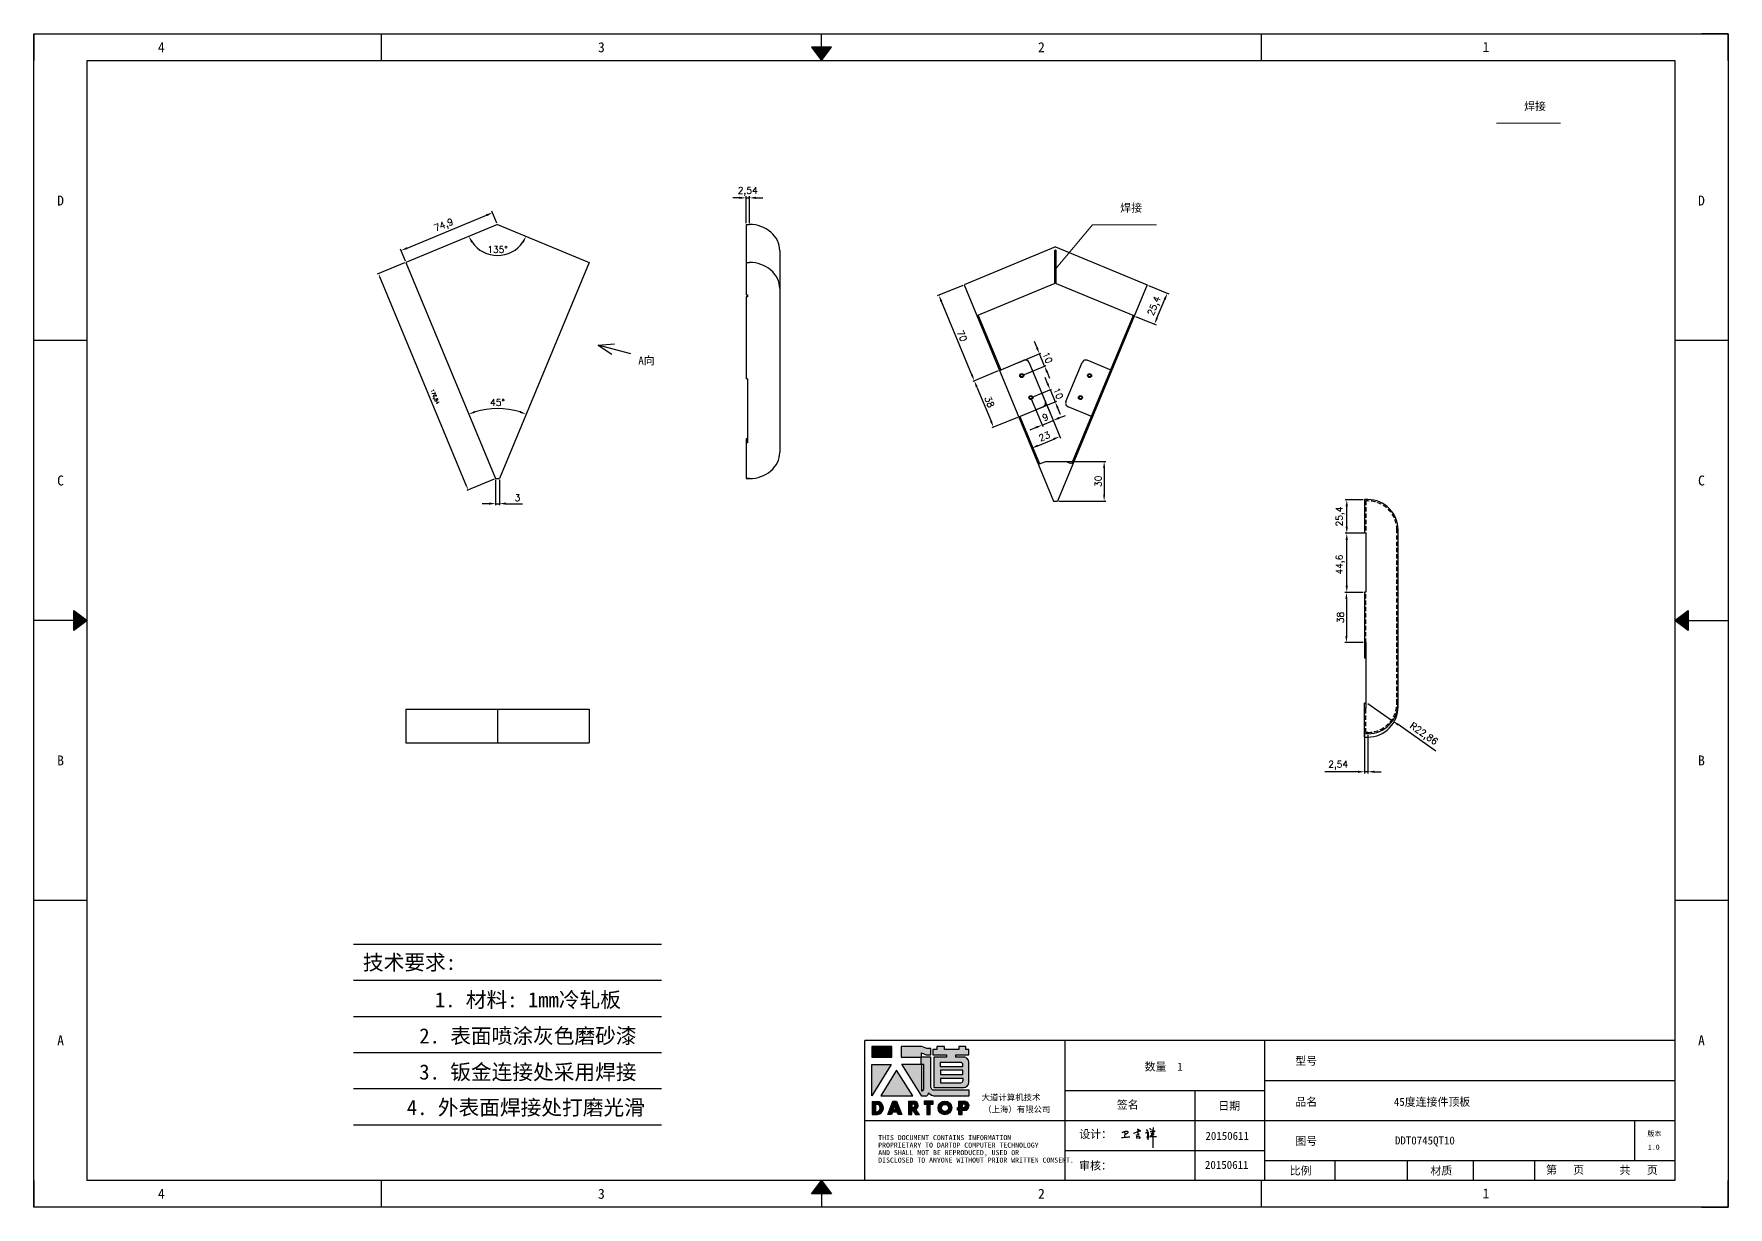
# Model space of a CAD drawing. Header units: millimetres. Extents: x -32103 to 8419, y 14505 to 33139.
# Drawn here: x -3985 to -2706, y 17482 to 18368 of the extents above; entities that cross this region are included whole.
import ezdxf
from ezdxf.enums import TextEntityAlignment as Align

# ---------------------------------------------------------------- set-up
doc = ezdxf.new("R2010")
doc.units = ezdxf.units.MM
doc.linetypes.add('DOT', pattern=[0.25, 0, -0.25])
doc.linetypes.add('HIDDEN2', pattern=[4.7625, 3.175, -1.5875])
for name, color, linetype in [('4', 7, 'Continuous'), ('hidden', 3, 'HIDDEN2'), ('print', 30, 'Continuous')]:
    doc.layers.add(name, color=color, linetype=linetype)
doc.layers.add('dim', color=2, linetype='Continuous', lineweight=9)
doc.styles.add('Dartop', font='')
doc.styles.add('HZ', font='')
doc.styles.add('hzHT', font='simhei.ttf')
doc.styles.get("Standard").update_dxf_attribs({"font": 'txt', "bigfont": 'gbcbig.shx'})
doc.styles.get('Dartop').set_extended_font_data('FangSong_GB2312')
doc.styles.get('HZ').set_extended_font_data('SimSun')
doc.dimstyles.new('0.5small', dxfattribs={"dimtxt": 2.5, "dimasz": 2.5, "dimexe": 1, "dimexo": 1, "dimgap": 2, "dimtad": 1, "dimtxsty": 'Standard', "dimcen": 2.5, "dimadec": 0, "dimazin": 0, "dimtfac": 1, "dimtmove": 0, "dimatfit": 3, "dimfxl": 0, "dimarcsym": 0})
doc.dimstyles.new('small', dxfattribs={"dimtxt": 5, "dimasz": 5, "dimexe": 1.25, "dimexo": 1, "dimgap": 2, "dimtad": 1, "dimtxsty": 'Standard', "dimcen": 2.5, "dimadec": 0, "dimazin": 0, "dimtfac": 1, "dimtmove": 0, "dimatfit": 3, "dimfxl": 0, "dimarcsym": 0})

# ---------------------------------------------------------------- blocks, each defined once
blk = doc.blocks.new('*U5')
at = {"color": 254, "linetype": 'Continuous', "extrusion": (0, 0, -1)}
for points in [[(-17, 0.333), (-16.812, 0.25), (-17, 0.5)], [(-17, 0.333), (-17.188, 0.25), (-16.812, 0.25)], [(-17, 0.333), (-17, 0.5), (-17.188, 0.25)]]:
    blk.add_solid(points, dxfattribs=at)
blk = doc.blocks.new('*U4')
at = {"color": 254, "linetype": 'Continuous', "extrusion": (0, 0, -1)}
for points in [[(-33.167, 11), (-33, 11), (-33.25, 11.188)], [(-33.167, 11), (-33.25, 11.188), (-33.25, 10.812)], [(-33.167, 11), (-33.25, 10.812), (-33, 11)]]:
    blk.add_solid(points, dxfattribs=at)
blk = doc.blocks.new('*U6')
at = {"color": 254, "linetype": 'Continuous'}
for points in [[(17, 21.667), (17.188, 21.75), (16.812, 21.75)], [(17, 21.667), (16.812, 21.75), (17, 21.5)], [(17, 21.667), (17, 21.5), (17.188, 21.75)]]:
    blk.add_solid(points, dxfattribs=at)
blk = doc.blocks.new('*U3')
at = {"color": 254, "linetype": 'Continuous', "extrusion": (0, 0, -1)}
for points in [[(-0.833, 11), (-0.75, 10.812), (-0.75, 11.188)], [(-0.833, 11), (-0.75, 11.188), (-1, 11)], [(-0.833, 11), (-1, 11), (-0.75, 10.812)]]:
    blk.add_solid(points, dxfattribs=at)
blk = doc.blocks.new('dadao')
for p, q in [((48, 19.2), (44.9, 10.4)), ((44.9, 10.4), (51.2, 10.4)), ((51.2, 10.4), (48, 19.2))]:
    blk.add_line(p, q)
for points in [[(41.8, 121.6), (41.8, 143.7), (-0.4, 143.7), (-0.4, 121.6), (41.8, 121.6)], [(104.8, 122), (104.8, 130.3), (114.1, 126.3), (124.2, 126.3), (124.2, 139.6), (115.9, 139.6), (105.1, 143.9), (61.5, 143.9)], [(61.7, 144), (61.7, 121.3), (103.9, 121.3)], [(113.4, 38.7), (105.1, 38.7), (63, 106.5), (103.9, 106.5), (103.9, 120.9), (103.9, 121.3)], [(109.7, 53.6), (109.7, 106.2), (104.3, 106.2), (104.3, 50.4), (106.6, 50.4)], [(144.6, 94.4), (144.6, 84.8), (192, 84.8), (192, 94.1), (144.9, 94.1)], [(120.2, 45), (119.5, 45), (119.5, 44.6)], [(0, 28), (0, 0), (11.8, 0)], [(0.1, 28), (14, 28)], [(7.1, 21.8), (7.1, 6.1), (12, 6.1)], [(7.1, 21.8), (11.4, 21.8)], [(76.8, 28.2), (76.8, 0), (84.1, 0), (84.1, 11.1), (91.6, -0.1), (100.3, -0.1), (91.7, 11.1)], [(76.8, 28.2), (90.6, 28.2)], [(84, 22.7), (84, 15.3), (87.2, 15.3)], [(84, 22.7), (87.3, 22.7)], [(183.7, 0), (183.7, 9.6), (180.6, 9.6), (180.6, 14.9), (183.8, 14.9), (183.8, 28.1), (196.1, 28.1), (196.5, 28.1)], [(183.7, 0), (190.9, 0), (190.9, 9.6), (198.8, 9.6)], [(194.9, 22.3), (190.8, 22.3), (190.8, 15), (194.4, 15)]]:
    blk.add_lwpolyline(points)
blk.add_lwpolyline([(137.1, 144.2), (137.1, 137.9), (128.3, 137.9), (128.3, 126.5), (157.3, 126.5), (157.3, 121.5), (130.3, 121.5), (130.3, 57.5), (194.4, 57.5, 0.414214), (204.4, 67.5), (204.4, 111.3, 0.414214), (194.4, 121.3), (177.5, 121.3), (177.5, 126.3), (204.7, 126.3), (204.7, 137.7), (198.2, 137.7), (198.2, 143.9), (183.3, 143.9), (183.3, 138), (153, 138), (153, 144.2), (137.1, 144.2)], format="xyb", close=True)
for points in [[(104.8, 122), (123.4, 122), (123.4, 60, 0.414214), (131.4, 52), (204.8, 52), (204.8, 39.1), (131.7, 39.1)], [(144.3, 110.8), (144.3, 101.8), (192.3, 101.8), (192.3, 105.5, 0.414214), (187.3, 110.5), (144.3, 110.5)], [(144.6, 77), (144.6, 67.5), (187.6, 67.5, 0.414214), (192.6, 72.5), (192.6, 76.4), (144.6, 76.4)]]:
    blk.add_lwpolyline(points, format="xyb")
for points in [[(-0.3, 106.2), (40.4, 106.2), (-0.3, 39.7), (-0.3, 106.2)], [(51.7, 94.1), (18.4, 39.3), (86.2, 39.3)], [(43.8, 28.2), (51.8, 28.2), (62.6, -0.1), (55, -0.1), (53.2, 5), (42.9, 5), (41.1, 0), (33.6, 0)], [(110, 28.1), (110, 21.9), (116, 21.9), (116, -0.1), (123.2, -0.1), (123.2, 22), (129.2, 22), (129.2, 28.1), (110, 28.1)]]:
    blk.add_lwpolyline(points, close=True)
for radius in [14.5, 7.44]:
    blk.add_circle((154.2, 14.2), radius)
for centre, radius, start, end in [((99.2, 60.7), 12.6, 305.6399, 325.969), ((111.6, 46.7), 8.19, 282.9811, 347.6627), ((136, 61.7), 22.9, 226.7358, 259.3209), ((8.5, 13.9), 8.49, 294.2143, 69.7177), ((9.6, 14.2), 14.4, 278.6604, 72.3203), ((86.4, 19), 3.8, 282.527, 76.7196), ((88.6, 19.4), 8.95, 290.6073, 77.2124), ((193.7, 18.7), 3.8, 280.9891, 72.5513), ((195.7, 18.6), 9.51, 288.8959, 85.2442)]:
    blk.add_arc(centre, radius, start, end)
blk = doc.blocks.new('h')
for p, q in [((20768.1, -2360.9), (20773, -2359.1)), ((20769.5, -2366.9), (20769.8, -2370.6)), ((20769.8, -2370.6), (20770.9, -2378)), ((20770.9, -2378), (20771.5, -2370.6)), ((20772.4, -2369.3), (20774.9, -2367.8)), ((20773, -2359.1), (20784.1, -2355.2)), ((20773.3, -2331.8), (20775.3, -2338.7)), ((20789.1, -2340.9), (20773.5, -2331.9)), ((20775.3, -2338.7), (20775.6, -2351.2)), ((20775.6, -2351.2), (20775.5, -2357.3)), ((20782.2, -2369.2), (20780, -2377.1)), ((20780, -2377.1), (20788.3, -2371.3)), ((20780.1, -2366.4), (20780.8, -2366.4)), ((20781.9, -2367.4), (20782.2, -2369.2)), ((20845.7, -2343.5), (20848.4, -2353)), ((20848.9, -2370.3), (20847.9, -2424)), ((20848.4, -2353), (20848.9, -2370.3))]:
    blk.add_line(p, q)
for points in [[(20696.6, -2372.4, 0.002073), (20710.6, -2371.9, 0.016137), (20719.6, -2371.3, 0.008314), (20736.9, -2369.3)], [(20699.1, -2348.2, -0.029745), (20704.6, -2345.4, -0.046842), (20708.4, -2344.2, -0.00919), (20714.3, -2343, -0.018517), (20717.2, -2342.5, -0.037841), (20720.3, -2342.4, -0.039541), (20723.2, -2342.8, -0.149785), (20726, -2344.3, -0.204935), (20726.9, -2346.6, -0.074872), (20726.5, -2348.3, -0.061615), (20725.6, -2350.3, -0.034204), (20723.8, -2352.6, -0.045776), (20722.3, -2354.1, -0.054985), (20720.4, -2355.3, -0.036348), (20717.3, -2356.5, -0.067752), (20715.7, -2356.8, -0.043553), (20713.2, -2356.7)], [(20755, -2351.9, -0.024077), (20759.9, -2350.1, -0.013147), (20768.7, -2346.5, -0.00522), (20775.4, -2344.1, -0.018517), (20777.3, -2343.4, -0.008274), (20786.3, -2341, -0.039541), (20788.3, -2340.8, -0.079216), (20789.4, -2341, -0.204935)], [(20813.5, -2350.1, 0.007348), (20815.9, -2348.7, 0.008421), (20818, -2347.3, 0.009459), (20819.7, -2346.2, -0.016325), (20820.7, -2345.5, -0.173771), (20821.8, -2345.3, -0.085159), (20823.9, -2346, -0.125883), (20826, -2347.9, -0.160659), (20826.6, -2350.1, -0.010447), (20826.5, -2352.3, -0.008247), (20826.2, -2355.1, -0.002698), (20825.3, -2374, 0.001562), (20823.9, -2383.7, 0.016137)], [(20816.8, -2335, -0.053561), (20819.6, -2336.1, -0.075272), (20821.3, -2337.3, -0.005295), (20822.5, -2338.5, -0.009337), (20823.1, -2339.1, -0.026146), (20823.7, -2339.8, -0.016644), (20824.5, -2340.9)], [(20832.1, -2329.2, -0.053561), (20834.9, -2330.3, -0.075272), (20836.7, -2331.5, -0.005295), (20837.8, -2332.6, -0.009337), (20838.5, -2333.3, -0.026146), (20839, -2334, -0.016644), (20839.8, -2335.1)], [(20836, -2343.7, -0.02797), (20842.1, -2342.6, -0.048868), (20845.6, -2342.2, -0.00919), (20851.1, -2341.4, -0.018517), (20853.9, -2341.1, -0.037841), (20856.7, -2341.2, -0.039541), (20859.4, -2341.6, -0.018282), (20840.6, -2354.7, -0.000937)], [(20847.6, -2340.2, 0.021784), (20849.6, -2335.9, 0.028296), (20850.8, -2332.4, 0.008136), (20851.9, -2328.2, 0.028913), (20852.2, -2327, 0.08193), (20852.1, -2325.9, 0.075058), (20851.7, -2324.7, 0.275043)]]:
    blk.add_lwpolyline(points, format="xyb")
for points in [[(20711.3, -2343.5), (20711.3, -2343.5), (20711.5, -2355.8), (20710.7, -2368), (20710.6, -2371.9)], [(20821.5, -2350.6), (20822.4, -2359.2), (20822.2, -2364.9), (20821.7, -2369), (20821.3, -2376.3), (20823.6, -2368.5), (20827.2, -2366.3), (20829.5, -2366.3)], [(20840.6, -2354.7), (20850, -2354.7), (20855, -2354.3), (20845.9, -2361.1), (20840.5, -2364), (20833, -2367.5), (20863.2, -2367.4), (20865.9, -2367.3)]]:
    blk.add_lwpolyline(points)
for centre, radius, start, end in [((20773.7, -2371.2), 2.3, 121.9907, 163.60158), ((20787.5, -2406), 40.3, 100.61827, 108.24823), ((20780.8, -2367.6), 1.15, 9.4675, 90)]:
    blk.add_arc(centre, radius, start, end)
blk = doc.blocks.new('*D9')
at = {"layer": 'Defpoints', "color": 0}
for p in [(-2977.7, 17862.6), (-2959, 17849.4)]:
    blk.add_point(p, dxfattribs=at)
at = {"layer": 'dim', "color": 0, "lineweight": -2}
for p, q in [((-2977.7, 17862.6), (-2959, 17849.4)), ((-2926.3, 17826.6), (-2954.9, 17846.6))]:
    blk.add_line(p, q, dxfattribs=at)
at = {"layer": 'dim', "color": 0}
blk.add_solid([(-2954.4, 17847.2), (-2955.3, 17845.9), (-2959, 17849.4)], dxfattribs=at)
at = {"layer": 'dim', "color": 0, "insert": (-2935.7, 17839.2), "char_height": 5, "attachment_point": 5, "rotation": 324.9737}
blk.add_mtext('R22,86', dxfattribs=at)
blk = doc.blocks.new('*D10')
at = {"layer": 'Defpoints', "color": 0}
for p in [(-2980.2, 17839.7), (-2977.7, 17839.7), (-2980.2, 17811)]:
    blk.add_point(p, dxfattribs=at)
at = {"layer": 'dim', "color": 0, "lineweight": -2}
for p, q in [((-2980.2, 17838.7), (-2980.2, 17809.7)), ((-2977.7, 17838.7), (-2977.7, 17809.7)), ((-2985.2, 17811), (-3010.1, 17811)), ((-2977.7, 17811), (-2980.2, 17811)), ((-2972.7, 17811), (-2967.7, 17811))]:
    blk.add_line(p, q, dxfattribs=at)
at = {"layer": 'dim', "color": 0}
for points in [[(-2985.2, 17811.8), (-2985.2, 17810.1), (-2980.2, 17811)], [(-2972.7, 17811.8), (-2972.7, 17810.1), (-2977.7, 17811)]]:
    blk.add_solid(points, dxfattribs=at)
at = {"layer": 'dim', "color": 0, "insert": (-3000.1, 17815.9), "char_height": 5, "attachment_point": 5}
blk.add_mtext('2,54', dxfattribs=at)
blk = doc.blocks.new('*D11')
at = {"layer": 'Defpoints', "color": 0}
for p in [(-3444.8, 18244.5), (-3447.4, 18224.4), (-3444.8, 18224.4)]:
    blk.add_point(p, dxfattribs=at)
at = {"layer": 'dim', "color": 0, "lineweight": -2}
for p, q in [((-3452.4, 18244.5), (-3457.4, 18244.5)), ((-3447.4, 18225.4), (-3447.4, 18245.8)), ((-3447.4, 18244.5), (-3444.8, 18244.5)), ((-3444.8, 18225.4), (-3444.8, 18245.8)), ((-3439.8, 18244.5), (-3434.8, 18244.5))]:
    blk.add_line(p, q, dxfattribs=at)
at = {"layer": 'dim', "color": 0}
for points in [[(-3452.4, 18245.4), (-3452.4, 18243.7), (-3447.4, 18244.5)], [(-3439.8, 18245.4), (-3439.8, 18243.7), (-3444.8, 18244.5)]]:
    blk.add_solid(points, dxfattribs=at)
at = {"layer": 'dim', "color": 0, "insert": (-3446.1, 18249.4), "char_height": 5, "attachment_point": 5}
blk.add_mtext('2,54', dxfattribs=at)
blk = doc.blocks.new('*D138')
at = {"layer": 'Defpoints', "color": 0}
for p in [(-3725, 18187.2), (-3704.3, 18195.8), (-3636.6, 18032.4)]:
    blk.add_point(p, dxfattribs=at)
at = {"layer": 'dim', "color": 0, "lineweight": -2}
for p, q in [((-3705.3, 18195.4), (-3725.9, 18186.9)), ((-3658.2, 18026.2), (-3724, 18184.9)), ((-3637.6, 18032), (-3658.2, 18023.5))]:
    blk.add_line(p, q, dxfattribs=at)
at = {"layer": 'dim', "color": 0}
for points in [[(-3723.6, 18185.1), (-3724.4, 18184.8), (-3725, 18187.2)], [(-3657.8, 18026.3), (-3658.6, 18026), (-3657.3, 18023.9)]]:
    blk.add_solid(points, dxfattribs=at)
at = {"layer": 'dim', "color": 0, "insert": (-3682.7, 18094.3), "char_height": 2.5, "attachment_point": 5, "rotation": 292.5071}
blk.add_mtext('176,84', dxfattribs=at)
blk = doc.blocks.new('*D181')
at = {"layer": 'Defpoints', "color": 0}
for p in [(-3638.8, 18233.3), (-3635.1, 18224.4), (-3704.3, 18195.8)]:
    blk.add_point(p, dxfattribs=at)
at = {"layer": 'dim', "color": 0, "lineweight": -2}
for p, q in [((-3703.4, 18206.6), (-3643.4, 18231.4)), ((-3635.5, 18225.4), (-3639.3, 18234.5)), ((-3704.7, 18196.7), (-3708.5, 18205.8))]:
    blk.add_line(p, q, dxfattribs=at)
at = {"layer": 'dim', "color": 0}
for points in [[(-3643.8, 18232.2), (-3643.1, 18230.6), (-3638.8, 18233.3)], [(-3703.7, 18207.3), (-3703.1, 18205.8), (-3708, 18204.7)]]:
    blk.add_solid(points, dxfattribs=at)
at = {"layer": 'dim', "color": 0, "insert": (-3675.5, 18223.5), "char_height": 5, "attachment_point": 5, "rotation": 22.5}
blk.add_mtext('74,9', dxfattribs=at)
blk = doc.blocks.new('*D182')
at = {"layer": 'Defpoints', "color": 0}
for p in [(-3636.6, 18032.4), (-3633.6, 18032.4), (-3633.6, 18013.5)]:
    blk.add_point(p, dxfattribs=at)
at = {"layer": 'dim', "color": 0, "lineweight": -2}
for p, q in [((-3636.6, 18031.4), (-3636.6, 18012.3)), ((-3633.6, 18031.4), (-3633.6, 18012.3)), ((-3641.6, 18013.5), (-3646.6, 18013.5)), ((-3636.6, 18013.5), (-3633.6, 18013.5)), ((-3628.6, 18013.5), (-3616.3, 18013.5))]:
    blk.add_line(p, q, dxfattribs=at)
at = {"layer": 'dim', "color": 0}
for points in [[(-3641.6, 18014.4), (-3641.6, 18012.7), (-3636.6, 18013.5)], [(-3628.6, 18014.4), (-3628.6, 18012.7), (-3633.6, 18013.5)]]:
    blk.add_solid(points, dxfattribs=at)
at = {"layer": 'dim', "color": 0, "insert": (-3620, 18018), "char_height": 5, "attachment_point": 5}
blk.add_mtext('3', dxfattribs=at)
blk = doc.blocks.new('*D183')
at = {"layer": 'Defpoints', "color": 0}
for p in [(-2993.6, 18016.5), (-2980.2, 18016.5), (-2980.2, 17991.1)]:
    blk.add_point(p, dxfattribs=at)
at = {"layer": 'dim', "color": 0, "lineweight": -2}
for p, q in [((-2981.2, 18016.5), (-2994.9, 18016.5)), ((-2993.6, 17996.1), (-2993.6, 18011.5)), ((-2981.2, 17991.1), (-2994.9, 17991.1))]:
    blk.add_line(p, q, dxfattribs=at)
at = {"layer": 'dim', "color": 0}
for points in [[(-2994.5, 18011.5), (-2992.8, 18011.5), (-2993.6, 18016.5)], [(-2994.5, 17996.1), (-2992.8, 17996.1), (-2993.6, 17991.1)]]:
    blk.add_solid(points, dxfattribs=at)
at = {"layer": 'dim', "color": 0, "insert": (-2998.5, 18003.8), "char_height": 5, "attachment_point": 5, "rotation": 90}
blk.add_mtext('25,4', dxfattribs=at)
blk = doc.blocks.new('*D184')
at = {"layer": 'Defpoints', "color": 0}
for p in [(-2993.6, 17991.1), (-2979.7, 17991.1), (-2980.2, 17946.5)]:
    blk.add_point(p, dxfattribs=at)
at = {"layer": 'dim', "color": 0, "lineweight": -2}
for p, q in [((-2980.7, 17991.1), (-2994.9, 17991.1)), ((-2993.6, 17951.5), (-2993.6, 17986.1)), ((-2981.2, 17946.5), (-2994.9, 17946.5))]:
    blk.add_line(p, q, dxfattribs=at)
at = {"layer": 'dim', "color": 0}
for points in [[(-2994.5, 17986.1), (-2992.8, 17986.1), (-2993.6, 17991.1)], [(-2994.5, 17951.5), (-2992.8, 17951.5), (-2993.6, 17946.5)]]:
    blk.add_solid(points, dxfattribs=at)
at = {"layer": 'dim', "color": 0, "insert": (-2998.5, 17967.5), "char_height": 5, "attachment_point": 5, "rotation": 90}
blk.add_mtext('44,6', dxfattribs=at)
blk = doc.blocks.new('*D185')
at = {"layer": 'Defpoints', "color": 0}
for p in [(-2980.2, 17946.5), (-2993.9, 17908.5), (-2980.2, 17908.5)]:
    blk.add_point(p, dxfattribs=at)
at = {"layer": 'dim', "color": 0, "lineweight": -2}
for p, q in [((-2981.2, 17946.5), (-2995.1, 17946.5)), ((-2993.9, 17941.5), (-2993.9, 17913.5)), ((-2981.2, 17908.5), (-2995.1, 17908.5))]:
    blk.add_line(p, q, dxfattribs=at)
at = {"layer": 'dim', "color": 0}
for points in [[(-2994.7, 17941.5), (-2993.1, 17941.5), (-2993.9, 17946.5)], [(-2994.7, 17913.5), (-2993.1, 17913.5), (-2993.9, 17908.5)]]:
    blk.add_solid(points, dxfattribs=at)
at = {"layer": 'dim', "color": 0, "insert": (-2998.4, 17927.5), "char_height": 5, "attachment_point": 5, "rotation": 90}
blk.add_mtext('38', dxfattribs=at)
blk = doc.blocks.new('*D188')
at = {"layer": 'Defpoints', "color": 0}
for p in [(-3704.3, 18195.8), (-3565.9, 18195.8), (-3627.7, 18085), (-3636.7, 18032.4), (-3633.6, 18032.4)]:
    blk.add_point(p, dxfattribs=at)
at = {"layer": 'dim', "color": 0, "lineweight": -2}
blk.add_arc((-3635.1, 18028.7), 56.7, 72.552, 107.448, dxfattribs=at)
at = {"layer": 'dim', "color": 0}
for points in [[(-3651.9, 18082.1), (-3652.4, 18083.6), (-3656.9, 18081.1)], [(-3617.9, 18083.6), (-3618.4, 18082.1), (-3613.4, 18081.1)]]:
    blk.add_solid(points, dxfattribs=at)
at = {"layer": 'dim', "color": 0, "insert": (-3635.1, 18090), "char_height": 5, "attachment_point": 5}
blk.add_mtext('45°', dxfattribs=at)
blk = doc.blocks.new('*D189')
at = {"layer": 'Defpoints', "color": 0}
for p in [(-3635.1, 18224.4), (-3635.1, 18224.4), (-3644.1, 18202.8), (-3704.3, 18195.8), (-3565.9, 18195.8)]:
    blk.add_point(p, dxfattribs=at)
at = {"layer": 'dim', "color": 0, "lineweight": -2}
blk.add_arc((-3635.1, 18224.4), 23.4, 214.7575, 325.2425, dxfattribs=at)
at = {"layer": 'dim', "color": 0}
for points in [[(-3655.1, 18210.7), (-3653.6, 18211.5), (-3656.8, 18215.5)], [(-3616.6, 18211.5), (-3615.2, 18210.7), (-3613.5, 18215.5)]]:
    blk.add_solid(points, dxfattribs=at)
at = {"layer": 'dim', "color": 0, "insert": (-3635.1, 18205.5), "char_height": 5, "attachment_point": 5}
blk.add_mtext('135°', dxfattribs=at)
blk = doc.blocks.new('*D190')
at = {"layer": 'Defpoints', "color": 0}
for p in [(-3220.2, 18087.8), (-3241.4, 18079), (-3210.4, 18064.2)]:
    blk.add_point(p, dxfattribs=at)
at = {"layer": 'dim', "color": 0, "lineweight": -2}
for p, q in [((-3219.8, 18086.9), (-3209.9, 18063.1)), ((-3241, 18078.1), (-3231.1, 18054.3)), ((-3227, 18057.3), (-3215, 18062.3))]:
    blk.add_line(p, q, dxfattribs=at)
at = {"layer": 'dim', "color": 0}
for points in [[(-3227.3, 18058.1), (-3226.7, 18056.6), (-3231.6, 18055.4)], [(-3215.3, 18063.1), (-3214.7, 18061.6), (-3210.4, 18064.2)]]:
    blk.add_solid(points, dxfattribs=at)
at = {"layer": 'dim', "color": 0, "insert": (-3222, 18064.3), "char_height": 5, "attachment_point": 5, "rotation": 22.5}
blk.add_mtext('23', dxfattribs=at)
blk = doc.blocks.new('*D191')
at = {"layer": 'Defpoints', "color": 0}
for p in [(-3224, 18097.1), (-3232.3, 18093.6), (-3215.4, 18076.4)]:
    blk.add_point(p, dxfattribs=at)
at = {"layer": 'dim', "color": 0, "lineweight": -2}
for p, q in [((-3223.6, 18096.1), (-3214.9, 18075.2)), ((-3231.9, 18092.7), (-3223.2, 18071.8)), ((-3228.3, 18071), (-3232.9, 18069.1)), ((-3223.7, 18072.9), (-3215.4, 18076.4)), ((-3210.8, 18078.3), (-3206.2, 18080.2))]:
    blk.add_line(p, q, dxfattribs=at)
at = {"layer": 'dim', "color": 0}
for points in [[(-3228.6, 18071.8), (-3228, 18070.3), (-3223.7, 18072.9)], [(-3211.1, 18079.1), (-3210.5, 18077.5), (-3215.4, 18076.4)]]:
    blk.add_solid(points, dxfattribs=at)
at = {"layer": 'dim', "color": 0, "insert": (-3221.3, 18078.8), "char_height": 5, "attachment_point": 5, "rotation": 22.5}
blk.add_mtext('9', dxfattribs=at)
blk = doc.blocks.new('*D192')
at = {"layer": 'Defpoints', "color": 0}
for p in [(-3232.3, 18093.6), (-3228.4, 18084.4), (-3213.9, 18090.4)]:
    blk.add_point(p, dxfattribs=at)
at = {"layer": 'dim', "color": 0, "lineweight": -2}
for p, q in [((-3219.6, 18104.3), (-3221.5, 18108.9)), ((-3231.3, 18094), (-3216.6, 18100.1)), ((-3217.7, 18099.7), (-3213.9, 18090.4)), ((-3227.5, 18084.8), (-3212.7, 18090.9)), ((-3212, 18085.8), (-3210.1, 18081.2))]:
    blk.add_line(p, q, dxfattribs=at)
at = {"layer": 'dim', "color": 0}
for points in [[(-3218.9, 18104.6), (-3220.4, 18104), (-3217.7, 18099.7)], [(-3211.2, 18086.1), (-3212.7, 18085.5), (-3213.9, 18090.4)]]:
    blk.add_solid(points, dxfattribs=at)
at = {"layer": 'dim', "color": 0, "insert": (-3211.6, 18096.8), "char_height": 5, "attachment_point": 5, "rotation": 292.5}
blk.add_mtext('10', dxfattribs=at)
blk = doc.blocks.new('*D193')
at = {"layer": 'Defpoints', "color": 0}
for p in [(-3225.7, 18126.7), (-3243, 18119.5), (-3239.1, 18110.3)]:
    blk.add_point(p, dxfattribs=at)
at = {"layer": 'dim', "color": 0, "lineweight": -2}
for p, q in [((-3227.6, 18131.3), (-3229.6, 18135.9)), ((-3242.1, 18119.9), (-3224.6, 18127.1)), ((-3221.9, 18117.4), (-3225.7, 18126.7)), ((-3238.2, 18110.6), (-3220.7, 18117.9)), ((-3220, 18112.8), (-3218.1, 18108.2))]:
    blk.add_line(p, q, dxfattribs=at)
at = {"layer": 'dim', "color": 0}
for points in [[(-3226.9, 18131.6), (-3228.4, 18131), (-3225.7, 18126.7)], [(-3219.2, 18113.1), (-3220.8, 18112.5), (-3221.9, 18117.4)]]:
    blk.add_solid(points, dxfattribs=at)
at = {"layer": 'dim', "color": 0, "insert": (-3219.7, 18123.8), "char_height": 5, "attachment_point": 5, "rotation": 292.5}
blk.add_mtext('10', dxfattribs=at)
blk = doc.blocks.new('*D194')
at = {"layer": 'Defpoints', "color": 0}
for p in [(-3282.7, 18178.8), (-3301.7, 18170.9), (-3255.9, 18114.1)]:
    blk.add_point(p, dxfattribs=at)
at = {"layer": 'dim', "color": 0, "lineweight": -2}
for p, q in [((-3283.7, 18178.4), (-3302.9, 18170.5)), ((-3276.9, 18110.9), (-3299.8, 18166.3)), ((-3256.9, 18113.8), (-3276.1, 18105.8))]:
    blk.add_line(p, q, dxfattribs=at)
at = {"layer": 'dim', "color": 0}
for points in [[(-3299.1, 18166.6), (-3300.6, 18166), (-3301.7, 18170.9)], [(-3276.1, 18111.2), (-3277.6, 18110.6), (-3275, 18106.3)]]:
    blk.add_solid(points, dxfattribs=at)
at = {"layer": 'dim', "color": 0, "insert": (-3284.2, 18140.3), "char_height": 5, "attachment_point": 5, "rotation": 292.5}
blk.add_mtext('70', dxfattribs=at)
blk = doc.blocks.new('*D195')
at = {"layer": 'Defpoints', "color": 0}
for p in [(-3255.9, 18114.1), (-3260.4, 18071.2), (-3241.4, 18079)]:
    blk.add_point(p, dxfattribs=at)
at = {"layer": 'dim', "color": 0, "lineweight": -2}
for p, q in [((-3256.9, 18113.8), (-3276.1, 18105.8)), ((-3273, 18101.6), (-3262.3, 18075.8)), ((-3242.3, 18078.6), (-3261.6, 18070.7))]:
    blk.add_line(p, q, dxfattribs=at)
at = {"layer": 'dim', "color": 0}
for points in [[(-3272.3, 18102), (-3273.8, 18101.3), (-3275, 18106.3)], [(-3261.6, 18076.1), (-3263.1, 18075.5), (-3260.4, 18071.2)]]:
    blk.add_solid(points, dxfattribs=at)
at = {"layer": 'dim', "color": 0, "insert": (-3263.5, 18090.4), "char_height": 5, "attachment_point": 5, "rotation": 292.5}
blk.add_mtext('38', dxfattribs=at)
blk = doc.blocks.new('*D196')
at = {"layer": 'Defpoints', "color": 0}
for p in [(-3206.1, 18045.4), (-3212, 18015.4), (-3176.9, 18015.4)]:
    blk.add_point(p, dxfattribs=at)
at = {"layer": 'dim', "color": 0, "lineweight": -2}
for p, q in [((-3205.1, 18045.4), (-3175.6, 18045.4)), ((-3176.9, 18040.4), (-3176.9, 18020.4)), ((-3211, 18015.4), (-3175.6, 18015.4))]:
    blk.add_line(p, q, dxfattribs=at)
at = {"layer": 'dim', "color": 0}
for points in [[(-3177.7, 18040.4), (-3176.1, 18040.4), (-3176.9, 18045.4)], [(-3177.7, 18020.4), (-3176.1, 18020.4), (-3176.9, 18015.4)]]:
    blk.add_solid(points, dxfattribs=at)
at = {"layer": 'dim', "color": 0, "insert": (-3181.4, 18030.4), "char_height": 5, "attachment_point": 5, "rotation": 90}
blk.add_mtext('30', dxfattribs=at)
blk = doc.blocks.new('*D197')
at = {"layer": 'Defpoints', "color": 0}
for p in [(-3144.3, 18178.8), (-3129.2, 18172.5), (-3154.1, 18155.3)]:
    blk.add_point(p, dxfattribs=at)
at = {"layer": 'dim', "color": 0, "lineweight": -2}
for p, q in [((-3143.4, 18178.4), (-3128, 18172)), ((-3137, 18153.7), (-3131.1, 18167.9)), ((-3153.1, 18155), (-3137.7, 18148.6))]:
    blk.add_line(p, q, dxfattribs=at)
at = {"layer": 'dim', "color": 0}
for points in [[(-3131.9, 18168.2), (-3130.3, 18167.6), (-3129.2, 18172.5)], [(-3137.7, 18154), (-3136.2, 18153.4), (-3138.9, 18149.1)]]:
    blk.add_solid(points, dxfattribs=at)
at = {"layer": 'dim', "color": 0, "insert": (-3138.6, 18162.7), "char_height": 5, "attachment_point": 5, "rotation": 67.5}
blk.add_mtext('25,4', dxfattribs=at)

msp = doc.modelspace()

# ---------------------------------------------------------------- hatches: boundary and pattern name
for points in [[(-3337.259, 17603.291), (-3352.326, 17603.291), (-3352.326, 17595.419), (-3337.259, 17595.419)], [(-3337.744, 17589.911), (-3352.286, 17589.911), (-3352.286, 17566.168)], [(-3333.713, 17585.602), (-3345.6, 17566.01), (-3321.394, 17566.01)], [(-3306.025, 17562.001), (-3312.904, 17562.001), (-3312.904, 17559.818), (-3310.757, 17559.818), (-3310.757, 17551.954), (-3308.188, 17551.954), (-3308.188, 17559.823), (-3306.025, 17559.823)]]:
    msp.add_hatch(color=0).paths.add_polyline_path(points)
h = msp.add_hatch(color=0)
h.paths.add_polyline_path([(-3314.742, 17598.507), (-3311.416, 17597.07), (-3307.821, 17597.07), (-3307.821, 17601.828), (-3310.787, 17601.828), (-3314.652, 17603.355), (-3330.139, 17603.355), (-3330.139, 17595.307), (-3315.07, 17595.307), (-3315.07, 17595.144), (-3315.07, 17590.001), (-3329.683, 17590.001), (-3314.653, 17565.813), (-3311.677, 17565.813, 0.27937482), (-3309.504, 17567.926), (-3309.504, 17568.037), (-3309.241, 17568.037, 0.14314537), (-3305.144, 17565.952), (-3279.027, 17565.952), (-3279.027, 17570.539), (-3305.255, 17570.539, -0.41421356), (-3308.112, 17573.396), (-3308.112, 17595.561), (-3314.742, 17595.561)])
h.paths.add_polyline_path([(-3314.918, 17589.898), (-3313.004, 17589.898), (-3313.004, 17571.125, -0.08893574), (-3314.113, 17569.983), (-3314.925, 17569.983)], flags=16)
h = msp.add_hatch(color=0)
h.paths.add_polyline_path([(-3279.072, 17601.162), (-3281.396, 17601.162), (-3281.396, 17603.373), (-3286.707, 17603.373), (-3286.707, 17601.273), (-3297.551, 17601.273), (-3297.551, 17603.483), (-3303.23, 17603.483), (-3303.23, 17601.232), (-3306.368, 17601.232), (-3306.368, 17597.157), (-3296.013, 17597.157), (-3296.013, 17595.354), (-3305.662, 17595.354), (-3305.662, 17572.534), (-3282.754, 17572.534, 0.41421356), (-3279.183, 17576.105), (-3279.183, 17591.733, 0.41421356), (-3282.754, 17595.304), (-3288.81, 17595.304), (-3288.81, 17597.073), (-3279.072, 17597.073)])
h.paths.add_polyline_path([(-3285.284, 17591.435, -0.41421356), (-3283.498, 17589.65), (-3283.498, 17588.34), (-3300.649, 17588.34), (-3300.649, 17591.435)], flags=16)
h.paths.add_polyline_path([(-3283.609, 17585.577), (-3283.609, 17582.261), (-3300.539, 17582.261), (-3300.539, 17585.577)], flags=16)
h.paths.add_polyline_path([(-3283.388, 17579.277), (-3283.388, 17577.857, -0.41421356), (-3285.173, 17576.071), (-3300.539, 17576.071), (-3300.539, 17579.277)], flags=16)
h = msp.add_hatch(color=0)
h.paths.add_polyline_path([(-3347.19, 17561.965), (-3352.179, 17561.965), (-3352.179, 17551.983), (-3347.977, 17551.983, 0.79301591)])
h.paths.add_polyline_path([(-3347.903, 17554.169), (-3349.648, 17554.169), (-3349.648, 17559.779), (-3348.096, 17559.779, -0.67136089)], flags=16)
h = msp.add_hatch(color=0)
h.paths.add_polyline_path([(-3333.675, 17562.047), (-3336.522, 17562.047), (-3340.184, 17551.973), (-3337.487, 17551.973), (-3336.852, 17553.758), (-3333.199, 17553.758), (-3332.55, 17551.951), (-3329.832, 17551.951)])
h.paths.add_polyline_path([(-3333.897, 17555.683), (-3336.16, 17555.683), (-3335.049, 17558.848)], flags=16)
h = msp.add_hatch(color=0)
h.paths.add_polyline_path([(-3319.836, 17562.04), (-3324.743, 17562.04), (-3324.743, 17551.967), (-3322.15, 17551.967), (-3322.15, 17555.96), (-3319.485, 17551.931), (-3316.352, 17551.931), (-3319.419, 17555.935, 0.74405494)])
h.paths.add_polyline_path([(-3322.174, 17557.451), (-3322.174, 17560.096), (-3321.015, 17560.096, -0.79680897), (-3321.032, 17557.451)], flags=16)
h = msp.add_hatch(color=0)
h.paths.add_polyline_path([(-3302.285, 17557.04, 1), (-3291.942, 17557.04, 1)])
h.paths.add_polyline_path([(-3294.457, 17557.04, -1), (-3299.77, 17557.04, -1)], flags=16)
h = msp.add_hatch(color=0)
h.paths.add_polyline_path([(-3282.021, 17562.016), (-3282.169, 17562.016), (-3286.544, 17562.016), (-3286.544, 17557.315), (-3287.704, 17557.315), (-3287.704, 17555.407), (-3286.562, 17555.407), (-3286.562, 17551.985), (-3284.009, 17551.985), (-3284.009, 17555.42), (-3281.203, 17555.42, 0.81230381)])
h.paths.add_polyline_path([(-3284.047, 17557.328), (-3284.047, 17559.958), (-3282.594, 17559.958, -0.77821343), (-3282.742, 17557.328)], flags=16)

# ---------------------------------------------------------------- linework, layer by layer
at = {"color": 0, "linetype": 'DOT'}
for p, q in [((-3985.307, 18368.406), (-2725.721, 18368.406)), ((-3985.307, 17502.213), (-3985.307, 18348.262)), ((-2705.577, 18348.262), (-2705.577, 17502.213)), ((-2725.721, 17482.069), (-3985.307, 17482.069))]:
    msp.add_line(p, q, dxfattribs=at)
at = {"color": 0}
for p, q in [((-3985.307, 18368.406), (-3985.307, 18348.262)), ((-3985.307, 18368.406), (-3985.307, 18368.406)), ((-3722.85, 18348.262), (-3722.85, 18368.406)), ((-3390.474, 18358.334), (-3390.474, 18368.406)), ((-3058.097, 18348.262), (-3058.097, 18368.406)), ((-2705.577, 18368.406), (-2725.721, 18368.406)), ((-2705.577, 18348.262), (-2705.577, 18368.406)), ((-3945.019, 17502.213), (-3945.019, 18348.262)), ((-3945.019, 18348.262), (-2745.865, 18348.262)), ((-2745.865, 18348.262), (-2745.865, 17502.213)), ((-3945.019, 18136.75), (-3985.307, 18136.75)), ((-2705.577, 18136.75), (-2745.865, 18136.75)), ((-3955.091, 17925.237), (-3985.307, 17925.237)), ((-2735.793, 17925.237), (-2705.577, 17925.237)), ((-3945.019, 17713.725), (-3985.307, 17713.725)), ((-2705.577, 17713.725), (-2745.865, 17713.725)), ((-2745.865, 17607.969), (-3357.74, 17607.969)), ((-3357.74, 17502.213), (-3357.74, 17607.969)), ((-3206.659, 17607.969), (-3206.659, 17502.213)), ((-3055.579, 17502.213), (-3055.579, 17607.969)), ((-3055.579, 17577.753), (-2745.865, 17577.753)), ((-3206.659, 17570.199), (-3055.579, 17570.199)), ((-3108.457, 17570.199), (-3108.457, 17502.213)), ((-3357.74, 17547.537), (-3206.659, 17547.537)), ((-3206.659, 17547.537), (-2745.865, 17547.537)), ((-2776.081, 17517.321), (-2776.081, 17547.537)), ((-3206.659, 17524.875), (-3055.579, 17524.875)), ((-3055.579, 17517.321), (-2745.865, 17517.321)), ((-3002.425, 17502.213), (-3002.425, 17517.321)), ((-2947.647, 17502.213), (-2947.647, 17517.321)), ((-2897.848, 17502.213), (-2897.848, 17517.321)), ((-2851.621, 17502.213), (-2851.621, 17517.321)), ((-3985.307, 17502.213), (-3985.307, 17482.069)), ((-2745.865, 17502.213), (-3945.019, 17502.213)), ((-3722.85, 17482.069), (-3722.85, 17502.213)), ((-3058.097, 17482.069), (-3058.097, 17502.213)), ((-2705.577, 17482.069), (-2705.577, 17502.213)), ((-3985.307, 17482.069), (-3985.307, 17482.069)), ((-3390.474, 17492.141), (-3390.474, 17482.069)), ((-2725.721, 17482.069), (-2705.577, 17482.069))]:
    msp.add_line(p, q, dxfattribs=at)
for p, q in [((-3635.136, 18224.447), (-3704.338, 18195.783)), ((-3635.139, 18224.446), (-3565.948, 18195.786)), ((-3447.383, 18224.446), (-3447.383, 18171.247)), ((-3447.383, 18224.446), (-3444.843, 18224.446)), ((-3421.983, 18204.648), (-3421.983, 18052.209)), ((-3213.529, 18207.474), (-3282.731, 18178.809)), ((-3214.033, 18204.874), (-3213.533, 18205.163)), ((-3214.033, 18179.772), (-3214.033, 18204.874)), ((-3213.533, 18207.472), (-3144.341, 18178.812)), ((-3213.033, 18204.874), (-3213.533, 18205.163)), ((-3213.033, 18179.772), (-3213.033, 18204.874)), ((-3704.338, 18195.783), (-3636.666, 18032.408)), ((-3565.948, 18195.786), (-3633.62, 18032.411)), ((-3447.383, 18195.786), (-3444.843, 18195.786)), ((-3282.731, 18178.809), (-3215.059, 18015.435)), ((-3214.033, 18179.772), (-3273.011, 18155.343)), ((-3213.033, 18179.772), (-3154.061, 18155.346)), ((-3144.341, 18178.812), (-3212.013, 18015.438)), ((-3447.383, 18171.247), (-3446.383, 18171.247)), ((-3446.383, 18169.814), (-3447.383, 18169.814)), ((-3446.383, 18169.814), (-3447.383, 18169.814)), ((-3447.383, 18169.814), (-3447.383, 18107.797)), ((-3446.383, 18171.247), (-3446.383, 18169.814)), ((-3272.087, 18155.726), (-3255.019, 18114.52)), ((-3154.985, 18155.728), (-3201.458, 18043.534)), ((-3559.01, 18133.308), (-3546.638, 18134.22)), ((-3534.387, 18126.71), (-3559.01, 18133.308)), ((-3559.01, 18133.308), (-3548.751, 18126.332)), ((-3255.943, 18114.138), (-3237.466, 18121.791)), ((-3171.122, 18114.138), (-3189.599, 18121.791)), ((-3221.3, 18090.604), (-3233.546, 18120.168)), ((-3205.765, 18090.604), (-3193.519, 18120.168)), ((-3446.383, 18107.797), (-3447.383, 18107.797)), ((-3446.383, 18107.797), (-3446.383, 18059.516)), ((-3241.401, 18079.03), (-3222.924, 18086.684)), ((-3185.664, 18079.03), (-3204.141, 18086.684)), ((-3240.477, 18079.413), (-3225.616, 18043.534)), ((-3447.383, 18062.411), (-3447.383, 18032.411)), ((-3446.383, 18062.411), (-3447.383, 18062.411)), ((-3446.383, 18059.516), (-3447.383, 18059.516)), ((-3225.616, 18043.534), (-3221.018, 18045.438)), ((-3221.018, 18045.438), (-3206.054, 18045.438)), ((-3201.458, 18043.534), (-3206.054, 18045.438)), ((-3636.666, 18032.411), (-3633.62, 18032.411)), ((-3447.383, 18032.411), (-3444.843, 18032.411)), ((-3226.603, 18043.125), (-3226.54, 18043.151)), ((-3200.47, 18043.125), (-3200.534, 18043.151)), ((-3215.059, 18015.438), (-3212.013, 18015.438)), ((-2980.222, 18016.532), (-2980.222, 17991.132)), ((-2977.682, 18016.532), (-2980.222, 18016.532)), ((-2954.822, 17862.552), (-2954.822, 17993.672)), ((-2954.822, 17862.552), (-2954.822, 17993.672)), ((-2979.222, 17991.132), (-2980.222, 17991.132)), ((-2979.222, 17991.132), (-2979.222, 17946.532)), ((-2980.222, 17946.532), (-2980.222, 17896.992)), ((-2979.222, 17908.532), (-2979.222, 17858.692)), ((-3704.338, 17858.213), (-3565.948, 17858.213)), ((-3704.338, 17858.213), (-3704.338, 17832.813)), ((-3635.143, 17858.213), (-3635.143, 17832.813)), ((-3565.948, 17858.213), (-3565.948, 17832.813)), ((-2980.222, 17839.692), (-2980.222, 17862.692)), ((-2979.222, 17862.692), (-2980.222, 17862.692)), ((-2980.222, 17839.692), (-2980.222, 17858.692)), ((-2979.222, 17858.692), (-2980.222, 17858.692)), ((-2979.222, 17858.692), (-2980.222, 17858.692)), ((-2954.822, 17860.035), (-2954.822, 17862.552)), ((-2980.222, 17837.175), (-2980.222, 17841.692)), ((-2977.682, 17839.692), (-2980.222, 17839.692)), ((-2977.682, 17839.692), (-2980.222, 17839.692)), ((-2977.682, 17840.692), (-2979.222, 17840.692)), ((-3704.338, 17832.813), (-3565.948, 17832.813)), ((-2980.222, 17837.175), (-2977.682, 17837.175))]:
    msp.add_line(p, q)
at = {"extrusion": (0, 0.5, 0.866025)}
msp.add_line((-3444.843, 18032.411), (-3447.383, 18032.411), dxfattribs=at)
at = {"color": 0}
for points in [[(-3390.474, 18348.262), (-3382.92, 18358.334), (-3398.028, 18358.334), (-3390.474, 18348.262)], [(-3945.019, 17925.237), (-3955.091, 17917.683), (-3955.091, 17932.791), (-3945.019, 17925.237)], [(-2745.865, 17925.237), (-2735.793, 17932.791), (-2735.793, 17917.683), (-2745.865, 17925.237)], [(-3390.474, 17502.213), (-3382.92, 17492.141), (-3398.028, 17492.141), (-3390.474, 17502.213)]]:
    msp.add_lwpolyline(points, close=True, dxfattribs=at)
for centre, radius in [((-3239.15, 18110.265), 1.5), ((-3239.15, 18110.265), 1), ((-3187.915, 18110.265), 1.5), ((-3187.915, 18110.265), 1), ((-3232.261, 18093.635), 1.5), ((-3232.261, 18093.635), 1), ((-3194.804, 18093.635), 1.5), ((-3194.804, 18093.635), 1)]:
    msp.add_circle(centre, radius)
at = {"extrusion": (0, -0.5, 0.866025)}
for centre in [(-3444.843, 15754.258, -9122.121), (-3444.843, 15729.438, -9107.791)]:
    msp.add_arc(centre, 22.86, 359.999225, 90, dxfattribs=at)
for centre, radius, start, end in [((-3236.318, 18119.02), 3, 22.5, 112.5), ((-3190.747, 18119.02), 3, 67.5, 157.5), ((-3224.072, 18089.456), 3, 292.5, 22.5), ((-3202.993, 18089.456), 3, 157.5, 247.5), ((-2977.682, 17993.672), 22.86, 359.999225, 90), ((-2977.682, 17993.672), 22.86, 359.999225, 90), ((-2977.682, 17862.552), 22.86, 270, 0.000775), ((-2977.682, 17862.552), 22.86, 270, 0.000775), ((-2977.682, 17860.035), 22.86, 270, 0.000775)]:
    msp.add_arc(centre, radius, start, end)
at = {"extrusion": (0, 0.5, 0.866025)}
msp.add_arc((3444.843, -15639.386, 9016.206), 22.86, 90, 180.000775, dxfattribs=at)
at = {"layer": 'Defpoints'}
for p, q in [((-3743.811, 17680.769), (-3511.292, 17680.769)), ((-3743.811, 17653.469), (-3511.292, 17653.469)), ((-3743.811, 17653.469), (-3511.292, 17653.469)), ((-3743.811, 17626.169), (-3511.292, 17626.169)), ((-3743.811, 17598.869), (-3511.292, 17598.869)), ((-3743.811, 17571.569), (-3511.292, 17571.569)), ((-3743.811, 17544.269), (-3511.292, 17544.269))]:
    msp.add_line(p, q, dxfattribs=at)
at = {"layer": 'dim'}
for p, q in [((-2880.515, 18301.054), (-2832.236, 18301.054)), ((-3213.033, 18191.364), (-3185.606, 18224.262)), ((-3185.606, 18224.262), (-3137.327, 18224.262))]:
    msp.add_line(p, q, dxfattribs=at)
at = {"layer": 'hidden'}
for p, q in [((-2977.682, 18015.532), (-2979.222, 18015.532)), ((-2979.222, 18015.532), (-2979.222, 17991.132)), ((-2955.822, 17862.552), (-2955.822, 17993.672)), ((-2979.222, 17946.532), (-2980.222, 17946.532)), ((-2979.222, 17908.532), (-2979.222, 17946.532)), ((-2980.222, 17908.532), (-2979.222, 17908.532)), ((-2980.222, 17896.992), (-2979.222, 17896.992)), ((-2979.222, 17840.692), (-2979.222, 17858.692)), ((-2977.682, 17840.692), (-2979.222, 17840.692))]:
    msp.add_line(p, q, dxfattribs=at)
for centre, start, end in [((-2977.682, 17993.672), 359.999225, 90), ((-2977.682, 17993.672), 359.999225, 90), ((-2977.682, 17862.552), 270, 0.000775), ((-2977.682, 17862.552), 270, 0.000775)]:
    msp.add_arc(centre, 21.86, start, end, dxfattribs=at)
at = {"layer": 'print'}
msp.add_lwpolyline([(-3985.307, 18368.406), (-2705.577, 18368.406), (-2705.577, 17482.069), (-3985.307, 17482.069)], close=True, dxfattribs=at)

# ---------------------------------------------------------------- block references
at = {"color": 0, "linetype": 'Continuous', "xscale": 40.28805309813855, "yscale": 40.28805309843684, "zscale": 40.28805309843723}
for name, p in [('*U6', (-4075.371, 17482.069)), ('*U3', (-3985.307, 17482.069)), ('*U4', (-4075.371, 17482.069)), ('*U5', (-4075.371, 17482.069))]:
    msp.add_blockref(name, p, dxfattribs=at)
at = {"color": 0}
for name, p, xscale, yscale, zscale in [('dadao', (-3352.179, 17551.983), 0.3570986524328962, 0.3570986524601059, 0.3570986524634209), ('h', (-6370.569, 17902.336), 0.1549482039698633, 0.1549482039706163, 0.15494820397056)]:
    msp.add_blockref(name, p, dxfattribs=dict(at, xscale=xscale, yscale=yscale, zscale=zscale))

# ---------------------------------------------------------------- texts
for s, height, style, p in [('4', 7.554, 'Dartop', (-3889.038, 18358.334)), ('3', 7.554, 'Dartop', (-3556.662, 18358.334)), ('2', 7.554, 'Dartop', (-3224.285, 18358.334)), ('1', 7.554, 'Dartop', (-2888.466, 18358.574)), ('焊接', 6.0432, 'hzHT', (-2851.412, 18313.766)), ('D', 7.554, 'Dartop', (-3965.163, 18242.506)), ('焊接', 6.0432, 'hzHT', (-3156.503, 18236.973)), ('D', 7.554, 'Dartop', (-2725.721, 18242.506)), ('A向', 6.0432, 'hzHT', (-3522.585, 18121.644)), ('C', 7.554, 'Dartop', (-3965.163, 18030.994)), ('C', 7.554, 'Dartop', (-2725.721, 18030.994)), ('B', 7.554, 'Dartop', (-3965.163, 17819.481)), ('B', 7.554, 'Dartop', (-2725.721, 17819.481)), ('A', 7.554, 'Dartop', (-3965.163, 17607.969)), ('A', 7.554, 'Dartop', (-2725.721, 17607.969)), ('型号', 6.0432, 'hzHT', (-3024.226, 17592.597)), ('数量  1', 6.0432, 'hzHT', (-3131.932, 17588.159)), ('签名', 6.0432, 'hzHT', (-3159.078, 17559.36)), ('日期', 6.0432, 'hzHT', (-3082.397, 17558.616)), ('品名', 6.0432, 'hzHT', (-3024.226, 17561.574)), ('45度连接件顶板', 6.0432, 'hzHT', (-2929.21, 17561.574)), ('20150611', 6.0432, 'hzHT', (-3083.948, 17535.897)), ('图号', 6.0432, 'hzHT', (-3024.226, 17532.035)), ('DDT0745QT10', 6.04321, 'hzHT', (-2934.609, 17532.43)), ('版本', 3.777, 'hzHT', (-2761.264, 17537.51)), ('1.0', 3.777, 'Dartop', (-2761.718, 17527.416)), ('20150611', 6.0432, 'hzHT', (-3084.308, 17513.969)), ('比例', 6.0432, 'hzHT', (-3028.439, 17509.61)), ('材质', 6.0432, 'hzHT', (-2922.19, 17509.61)), ('第   页', 6.0432, 'hzHT', (-2828.706, 17510.236)), ('共   页', 6.0432, 'hzHT', (-2773.194, 17510.016)), ('4', 7.554, 'Dartop', (-3889.038, 17492.141)), ('3', 7.554, 'Dartop', (-3556.662, 17492.141)), ('2', 7.554, 'Dartop', (-3224.285, 17492.141)), ('1', 7.554, 'Dartop', (-2888.466, 17492.38))]:
    msp.add_text(s, height=height, dxfattribs=dict(at, style=style)).set_placement(p, align=Align.MIDDLE_CENTER)
at = {"style": 'HZ'}
for s, p in [('技术要求:', (-3701.584, 17666.991)), ('     1. 材料: 1mm冷轧板', (-3631.65, 17638.748)), ('     2. 表面喷涂灰色磨砂漆', (-3631.65, 17611.448)), ('     3. 钣金连接处采用焊接', (-3631.65, 17584.148)), ('     4. 外表面焊接处打磨光滑', (-3633.195, 17557.394))]:
    msp.add_text(s, height=11.466, dxfattribs=at).set_placement(p, align=Align.MIDDLE_CENTER)
at = {"color": 0, "style": 'hzHT'}
for s, height, p in [('THIS DOCUMENT CONTAINS INFORMATION', 3.777, (-3347.542, 17532.694)), ('设计：', 6.0432, (-3195.687, 17534.182)), ('AND SHALL NOT BE REPRODUCED, USED OR', 3.777, (-3347.542, 17521.363)), ('DISCLOSED TO ANYONE WITHOUT PRIOR WRITTEN CONSENT.', 3.777, (-3347.542, 17515.697)), ('PROPRIETARY TO DARTOP COMPUTER TECHNOLOGY', 3.777, (-3347.542, 17527.028)), ('审核：', 6.0432, (-3195.777, 17510.384))]:
    msp.add_text(s, height=height, dxfattribs=at).set_placement(p)
at = {"layer": '4', "color": 0, "style": 'hzHT'}
for s, p in [('大道计算机技术', (-3269.424, 17562.693)), ('（上海）有限公司', (-3268.283, 17553.66))]:
    msp.add_text(s, height=4.5324, dxfattribs=at).set_placement(p)

# ---------------------------------------------------------------- dimensions: what is measured, and where the dimension line sits
at = {"layer": 'dim'}
dim = msp.add_linear_dim(base=(-3444.843, 18244.529), p1=(-3447.383, 18224.446), p2=(-3444.843, 18224.446), dimstyle='small', override={"dimpost": '\\X'}, dxfattribs=at)
dim.commit()
dim.dimension.update_dxf_attribs({"geometry": '*D11', "text_midpoint": (-3446.113, 18244.529), "dimtype": 160})
for base, p1, p2, angle, dimstyle, override, picture, middle, dimtype in [((-3638.813, 18233.315), (-3704.338, 18195.783), (-3635.139, 18224.446), 22.5, 'small', {"dimpost": '\\X'}, '*D181', (-3673.586, 18218.912), 161), ((-3724.955, 18187.239), (-3636.643, 18032.411), (-3704.338, 18195.783), 112.507128, '0.5small', {"dimpost": '\\X', "dimfxl": 0.18}, '*D138', (-3685.911, 18093.01), 161), ((-3210.378, 18064.235), (-3241.401, 18079.03), (-3220.152, 18087.832), 22.5, 'small', {"dimpost": '\\X'}, '*D190', (-3220.319, 18060.117), 161), ((-2993.628, 17991.132), (-2980.222, 17946.532), (-2979.722, 17991.132), 90, 'small', {"dimpost": '\\X'}, '*D184', (-2993.628, 17967.512), 160)]:
    dim = msp.add_linear_dim(base=base, p1=p1, p2=p2, angle=angle, dimstyle=dimstyle, override=override, dxfattribs=at)
    dim.commit()
    dim.dimension.update_dxf_attribs({"geometry": picture, "text_midpoint": middle, "dimtype": dimtype})
for base, line1, line2, picture, middle in [((-3644.1, 18202.812), ((-3635.139, 18224.446), (-3565.948, 18195.786)), ((-3635.136, 18224.447), (-3704.338, 18195.783)), '*D189', (-3635.139, 18205.529)), ((-3627.739, 18084.972), ((-3565.948, 18195.786), (-3633.62, 18032.411)), ((-3704.338, 18195.783), (-3636.666, 18032.408)), '*D188', (-3635.143, 18089.957))]:
    dim = msp.add_angular_dim_2l(base=base, line1=line1, line2=line2, dimstyle='small', override={"dimpost": '\\X', "dimfxl": 0.18}, dxfattribs=at)
    dim.commit()
    dim.dimension.update_dxf_attribs({"geometry": picture, "text_midpoint": middle})
for p1, p2, distance, override, picture, middle in [((-3255.943, 18114.138), (-3282.731, 18178.809), 20.583, {"dimpost": '\\X', "dimfxl": 0.18}, '*D194', (-3284.196, 18140.319)), ((-3154.061, 18155.346), (-3144.341, 18178.812), -16.424, {"dimpost": '\\X', "dimfxl": 0.18}, '*D197', (-3138.57, 18162.675)), ((-3239.15, 18110.265), (-3242.978, 18119.508), -18.675, {"dimpost": '\\X'}, '*D193', (-3219.654, 18123.755)), ((-3255.943, 18114.138), (-3241.401, 18079.03), -20.583, {"dimpost": '\\X', "dimfxl": 0.18}, '*D195', (-3263.531, 18090.429)), ((-3232.2614, 18093.6348), (-3228.4365, 18084.4006), 15.7505, {"dimpost": '\\X'}, '*D192', (-3211.6399, 18096.7672))]:
    dim = msp.add_aligned_dim(p1=p1, p2=p2, distance=distance, dimstyle='small', override=override, dxfattribs=at)
    dim.commit()
    dim.dimension.update_dxf_attribs({"geometry": picture, "text_midpoint": middle})
dim = msp.add_linear_dim(base=(-3215.409, 18076.381), p1=(-3232.261, 18093.635), p2=(-3223.977, 18097.066), angle=22.5, text='9', dimstyle='small', override={"dimpost": '\\X'}, dxfattribs=at)
dim.commit()
dim.dimension.update_dxf_attribs({"geometry": '*D191', "text_midpoint": (-3219.551, 18074.665), "dimtype": 161})
for base, p1, p2, override, picture, middle in [((-3176.892, 18015.438), (-3206.054, 18045.438), (-3212.013, 18015.438), {"dimpost": '\\X', "dimfxl": 0.18}, '*D196', (-3181.392, 18030.438)), ((-2993.628, 18016.532), (-2980.222, 17991.132), (-2980.222, 18016.532), {"dimpost": '\\X'}, '*D183', (-2998.545, 18003.832)), ((-2993.898, 17908.532), (-2980.222, 17946.532), (-2980.222, 17908.532), {"dimpost": '\\X'}, '*D185', (-2998.398, 17927.532))]:
    dim = msp.add_linear_dim(base=base, p1=p1, p2=p2, angle=90, dimstyle='small', override=override, dxfattribs=at)
    dim.commit()
    dim.dimension.update_dxf_attribs({"geometry": picture, "text_midpoint": middle})
for base, p1, p2, picture, middle in [((-3633.643, 18013.54), (-3636.643, 18032.411), (-3633.643, 18032.411), '*D182', (-3619.977, 18018.04)), ((-2980.222, 17810.979), (-2977.682, 17839.692), (-2980.222, 17839.692), '*D10', (-3000.139, 17815.895))]:
    dim = msp.add_linear_dim(base=base, p1=p1, p2=p2, dimstyle='small', override={"dimpost": '\\X'}, dxfattribs=at)
    dim.commit()
    dim.dimension.update_dxf_attribs({"geometry": picture, "text_midpoint": middle})
dim = msp.add_radius_dim(center=(-2977.682, 17862.552), mpoint=(-2958.962, 17849.431), dimstyle='small', override={"dimpost": '\\X'}, dxfattribs=at)
dim.commit()
dim.dimension.update_dxf_attribs({"geometry": '*D9', "text_midpoint": (-2935.737, 17839.157)})

doc.saveas('drawing.dxf')
